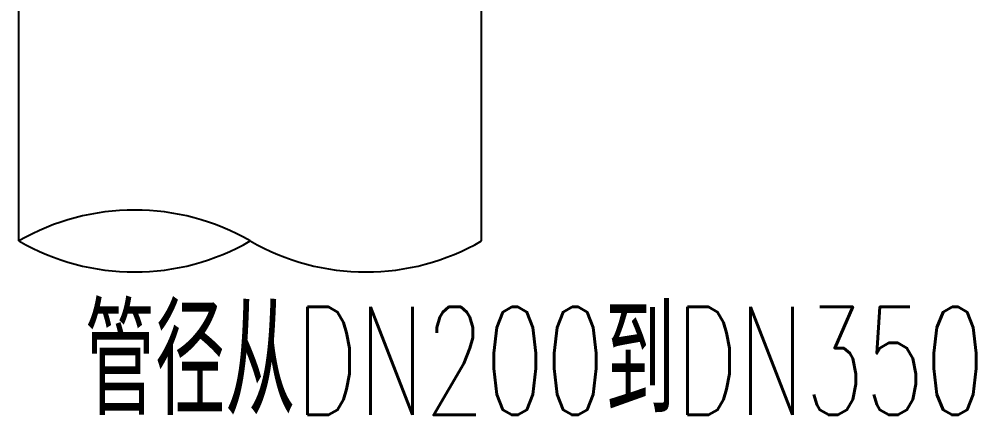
# Model space of a CAD drawing. Extents: x 4995099 to 5303443, y 4627657 to 4889583.
# Drawn here: x 5046463 to 5053900, y 4761863 to 4764972 of the extents above; entities that cross this region are included whole.
import ezdxf

# ---------------------------------------------------------------- set-up
doc = ezdxf.new("R2010")
doc.units = 0
doc.header["$LTSCALE"] = 1000
doc.header["$MEASUREMENT"] = 0
doc.layers.get('0').update_dxf_attribs({"color": 4, "linetype": 'CONTINUOUS'})
doc.layers.add('TWT_TEXT', color=7, linetype='CONTINUOUS')
doc.styles.add('HZTXT', font='TXT', dxfattribs={"bigfont": 'HZTXT'})

msp = doc.modelspace()

# ---------------------------------------------------------------- linework, layer by layer
at = {"linetype": 'Continuous'}
for p, q in [((5046462.6, 4763229), (5046462.6, 4765176.6)), ((5050091.6, 4763229), (5050091.6, 4765176.6))]:
    msp.add_line(p, q, dxfattribs=at)
at = {"color": 0}
for centre, radius, start, end in [((5047369.9, 4761657), 1815, 60.0059, 119.9941), ((5047369.9, 4764801), 1815, 240.0059, 299.9941), ((5049184.5, 4764800.3), 1814.3, 240, 300)]:
    msp.add_arc(centre, radius, start, end, dxfattribs=at)

# ---------------------------------------------------------------- texts
at = {"layer": 'TWT_TEXT', "style": 'HZTXT', "width": 0.65}
msp.add_text('管径从DN200到DN350', height=847, dxfattribs=at).set_placement((5046979, 4761864))

doc.saveas('drawing.dxf')
